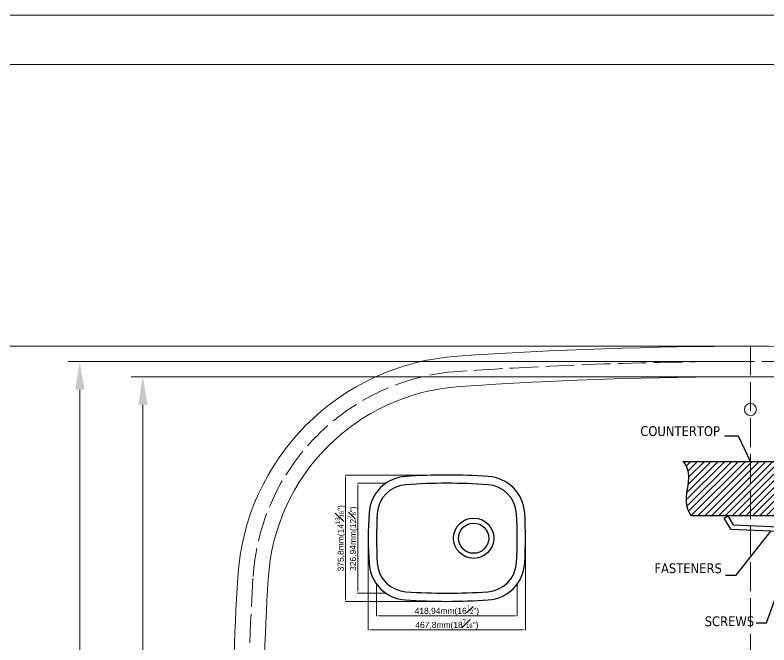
# Model space of a CAD drawing. Header units: millimetres. Extents: x 231 to 1413, y 306 to 1136.
# Drawn here: x 495.1 to 809.2, y 873.1 to 1135.6 of the extents above; entities that cross this region are included whole.
import ezdxf

# ---------------------------------------------------------------- set-up
doc = ezdxf.new("R2010")
doc.units = ezdxf.units.MM
doc.linetypes.add('ACAD_ISO02W100', pattern=[15, 12, -3])
doc.linetypes.add('PHANTOM2', pattern=[1.25, 0.625, -0.125, 0.125, -0.125, 0.125, -0.125])
doc.layers.add('CONT', color=7, linetype='Continuous', lineweight=50)
doc.layers.add('尺寸標注', color=1, linetype='Continuous', lineweight=30)
doc.layers.add('裝訂區域', color=6, linetype='PHANTOM2', lineweight=13, plot=False)
doc.styles.add('DIM', font='txt.shx', dxfattribs={"width": 0.7, "bigfont": 'chineset.shx'})
doc.styles.get("Standard").update_dxf_attribs({"font": 'arial.ttf'})
doc.dimstyles.new('9.8', dxfattribs={"dimscale": 9.8, "dimtxt": 2.5, "dimasz": 1.8, "dimexe": 1.6, "dimexo": 0.625, "dimtad": 1, "dimdec": 0, "dimdsep": 46, "dimlunit": 6, "dimtxsty": 'DIM', "dimcen": 0, "dimclrd": 1, "dimclre": 1, "dimclrt": 3, "dimadec": 1, "dimazin": 1, "dimtfac": 1, "dimtdec": 0, "dimtofl": 0, "dimtmove": 0, "dimatfit": 3, "dimfxl": 1, "dimtolj": 1, "dimlwd": 13, "dimlwe": 13, "dimarcsym": 0})
doc.dimstyles.new('ISO-25', dxfattribs={"dimtxt": 2.5, "dimasz": 2.5, "dimexe": 1.25, "dimexo": 0.625, "dimtad": 1, "dimtxsty": 'Standard', "dimcen": 2.5, "dimadec": 0, "dimazin": 0, "dimtfac": 1, "dimtmove": 0, "dimatfit": 3, "dimfxl": 1, "dimarcsym": 0})

# ---------------------------------------------------------------- blocks, each defined once
blk = doc.blocks.new('*D20')
at = {"layer": 'Defpoints', "color": 0}
for p in [(801.5, 997.54), (489.54, 657.91), (801.5, 657.91)]:
    blk.add_point(p, dxfattribs=at)
at = {"layer": '尺寸標注', "color": 1, "lineweight": 13}
for p, q in [((798.56, 997.54), (484.64, 997.54)), ((489.54, 985.78), (489.54, 669.67)), ((798.56, 657.91), (484.64, 657.91))]:
    blk.add_line(p, q, dxfattribs=at)
at = {"layer": '尺寸標注', "color": 1}
for points in [[(491.5, 985.78), (487.58, 985.78), (489.54, 997.54)], [(487.58, 669.67), (491.5, 669.67), (489.54, 657.91)]]:
    blk.add_solid(points, dxfattribs=at)
at = {"layer": '尺寸標注', "color": 3, "lineweight": 0, "insert": (475.82, 827.73), "char_height": 17.64, "attachment_point": 5, "rotation": 90, "style": 'DIM'}
blk.add_mtext('\\A1;340', dxfattribs=at)
blk = doc.blocks.new('*D21')
at = {"layer": 'Defpoints', "color": 0}
for p in [(801.5, 991.19), (522.1, 664.26), (801.5, 664.26)]:
    blk.add_point(p, dxfattribs=at)
at = {"layer": '尺寸標注', "color": 1, "lineweight": 13}
for p, q in [((798.56, 991.19), (517.2, 991.19)), ((522.1, 979.43), (522.1, 676.02)), ((798.56, 664.26), (517.2, 664.26))]:
    blk.add_line(p, q, dxfattribs=at)
at = {"layer": '尺寸標注', "color": 1}
for points in [[(524.06, 979.43), (520.14, 979.43), (522.1, 991.19)], [(520.14, 676.02), (524.06, 676.02), (522.1, 664.26)]]:
    blk.add_solid(points, dxfattribs=at)
at = {"layer": '尺寸標注', "color": 3, "lineweight": 0, "insert": (508.38, 827.73), "char_height": 17.64, "attachment_point": 5, "rotation": 90, "style": 'DIM'}
blk.add_mtext('\\A1;327', dxfattribs=at)
blk = doc.blocks.new('*D26')
at = {"layer": 'Defpoints', "color": 0}
for p in [(548.38, 984.84), (801.5, 984.84), (801.5, 670.61)]:
    blk.add_point(p, dxfattribs=at)
at = {"layer": '尺寸標注', "color": 1, "lineweight": 13}
for p, q in [((798.56, 984.84), (543.48, 984.84)), ((548.38, 682.37), (548.38, 973.08)), ((798.56, 670.61), (543.48, 670.61))]:
    blk.add_line(p, q, dxfattribs=at)
at = {"layer": '尺寸標注', "color": 1}
for points in [[(550.34, 973.08), (546.42, 973.08), (548.38, 984.84)], [(546.42, 682.37), (550.34, 682.37), (548.38, 670.61)]]:
    blk.add_solid(points, dxfattribs=at)
at = {"layer": '尺寸標注', "color": 3, "lineweight": 0, "insert": (534.66, 827.73), "char_height": 17.64, "attachment_point": 5, "rotation": 90, "style": 'DIM'}
blk.add_mtext('\\A1;314', dxfattribs=at)
blk = doc.blocks.new('*D2')
at = {"lineweight": 0}
for p, q in [((10524.5, 4857.1), (10524.5, 4583.9)), ((10992.3, 4857.1), (10992.3, 4583.9)), ((10532.5, 4585.1), (10984.3, 4585.1))]:
    blk.add_line(p, q, dxfattribs=at)
for points in [[(10532.5, 4586.5), (10532.5, 4583.8), (10524.5, 4585.1)], [(10984.3, 4586.5), (10984.3, 4583.8), (10992.3, 4585.1)]]:
    blk.add_solid(points)
at = {"layer": 'Defpoints', "color": 0}
for p in [(10524.5, 4857.7), (10992.3, 4857.7), (10992.3, 4585.1)]:
    blk.add_point(p, dxfattribs=at)
at = {"insert": (10758.4, 4600.7), "char_height": 18, "attachment_point": 5}
blk.add_mtext('{\\C1;467,8mm(18\\H0.7x;\\S7#16;\\H1.4286x;")}', dxfattribs=at)
blk = doc.blocks.new('*D3')
at = {"lineweight": 0}
for p, q in [((10757.8, 5045.6), (10455.9, 5045.6)), ((10457.2, 5037.6), (10457.2, 4677.8)), ((10757.8, 4669.8), (10455.9, 4669.8))]:
    blk.add_line(p, q, dxfattribs=at)
for points in [[(10455.8, 5037.6), (10458.5, 5037.6), (10457.2, 5045.6)], [(10455.8, 4677.8), (10458.5, 4677.8), (10457.2, 4669.8)]]:
    blk.add_solid(points)
at = {"layer": 'Defpoints', "color": 0}
for p in [(10758.4, 5045.6), (10457.2, 4669.8), (10758.4, 4669.8)]:
    blk.add_point(p, dxfattribs=at)
at = {"insert": (10441.6, 4857.7), "char_height": 18, "attachment_point": 5, "rotation": 90}
blk.add_mtext('{\\C1;375,8mm(14\\H0.7x;\\S13#16;\\H1.4286x;")}', dxfattribs=at)
blk = doc.blocks.new('*D4')
at = {"lineweight": 0}
for p, q in [((10548.9, 4720.9), (10548.9, 4625.5)), ((10967.9, 4720.9), (10967.9, 4625.5)), ((10556.9, 4626.8), (10959.9, 4626.8))]:
    blk.add_line(p, q, dxfattribs=at)
for points in [[(10556.9, 4628.1), (10556.9, 4625.5), (10548.9, 4626.8)], [(10959.9, 4628.1), (10959.9, 4625.5), (10967.9, 4626.8)]]:
    blk.add_solid(points)
at = {"layer": 'Defpoints', "color": 0}
for p in [(10548.9, 4721.5), (10967.9, 4721.5), (10967.9, 4626.8)]:
    blk.add_point(p, dxfattribs=at)
at = {"insert": (10758.4, 4642.4), "char_height": 18, "attachment_point": 5}
blk.add_mtext('{\\C1;418,94mm(16\\H0.7x;\\S1#2;\\H1.4286x;")}', dxfattribs=at)
blk = doc.blocks.new('*D5')
at = {"lineweight": 0}
for p, q in [((10576.3, 5021.2), (10492.5, 5021.2)), ((10493.7, 4702.2), (10493.7, 5013.2)), ((10576.3, 4694.2), (10492.5, 4694.2))]:
    blk.add_line(p, q, dxfattribs=at)
for points in [[(10492.4, 5013.2), (10495.1, 5013.2), (10493.7, 5021.2)], [(10492.4, 4702.2), (10495.1, 4702.2), (10493.7, 4694.2)]]:
    blk.add_solid(points)
at = {"layer": 'Defpoints', "color": 0}
for p in [(10493.7, 5021.2), (10576.9, 5021.2), (10576.9, 4694.2)]:
    blk.add_point(p, dxfattribs=at)
at = {"insert": (10478.1, 4856.5), "char_height": 18, "attachment_point": 5, "rotation": 90}
blk.add_mtext('{\\C1;326,94mm(12\\H0.7x;\\S7#8;\\H1.4286x;")}', dxfattribs=at)
blk = doc.blocks.new('efw')
at = {"layer": 'CONT', "lineweight": 25}
h = blk.add_hatch(dxfattribs=at)
h.set_pattern_fill('ANSI31', color=256, scale=0.808315, style=0)
h.set_pattern_definition([(45, (-2535.7435, -4394.8292), (-1.814719, 1.814719), [])])
edge = h.paths.add_edge_path()
edge.add_arc((-1986.41, -4346.4), 4.04, 0, 90)
edge.add_line((-1986.41, -4342.36), (-2086.08, -4342.36))
edge.add_spline(control_points=[(-2086.08, -4342.36), (-2085.3, -4343.42), (-2080.2, -4350.35), (-2087.26, -4362.29), (-2082.56, -4369.84), (-2081.7, -4371.22)], knot_values=[0, 0, 0, 0, 4.788302, 31.211075, 37.135874, 37.135874, 37.135874, 37.135874], degree=3, periodic=0)
edge.add_line((-2081.7, -4371.22), (-2028.11, -4371.22))
edge.add_line((-2028.11, -4371.22), (-2028.11, -4359.65))
edge.add_line((-2028.11, -4359.65), (-2019.24, -4359.65))
edge.add_line((-2019.24, -4359.65), (-2019.24, -4371.22))
edge.add_line((-2019.24, -4371.22), (-1982.37, -4371.22))
edge.add_line((-1982.37, -4371.22), (-1982.37, -4346.4))
at = {"lineweight": 25}
for p, q in [((-2064.15, -4372.49), (-2062.07, -4371.24)), ((-1982.81, -4375.9), (-1984.78, -4374.49)), ((-2031.7, -4377.23), (-2031.8, -4379.65)), ((-2026.85, -4377.43), (-2026.95, -4379.85)), ((-2020.39, -4377.7), (-2020.49, -4380.13)), ((-2015.55, -4377.91), (-2015.65, -4380.33))]:
    blk.add_line(p, q, dxfattribs=at)
at = {"layer": 'CONT', "lineweight": 25}
for p, q in [((-2056.53, -4329.02), (-2063.98, -4329.02)), ((-2050.18, -4342.36), (-2056.53, -4329.02)), ((-2086.08, -4342.36), (-1986.41, -4342.36)), ((-1982.37, -4371.22), (-1982.37, -4346.4)), ((-1974.1, -4374.02), (-1955.69, -4345.68)), ((-1955.69, -4345.68), (-1950.91, -4345.68)), ((-2023.67, -4357.69), (-2023.67, -4383.58)), ((-2028.11, -4359.65), (-2019.24, -4359.65)), ((-2025.83, -4359.65), (-2028.11, -4363)), ((-2028.11, -4359.65), (-2028.11, -4372.07)), ((-2028.11, -4364.6), (-2025.63, -4361.48)), ((-2025.05, -4360.54), (-2025.63, -4360.54)), ((-2025.05, -4359.65), (-2025.05, -4360.54)), ((-2022.3, -4359.65), (-2022.3, -4360.54)), ((-2022.3, -4360.54), (-2021.72, -4360.54)), ((-2019.24, -4364.6), (-2021.72, -4361.95)), ((-2021.51, -4359.65), (-2019.24, -4363)), ((-2019.24, -4372.07), (-2019.24, -4359.65)), ((-2026.62, -4365.14), (-2028.11, -4365.14)), ((-2026.62, -4366.87), (-2028.11, -4366.87)), ((-2025.44, -4364.2), (-2026.62, -4364.21)), ((-2026.62, -4364.21), (-2026.62, -4372.07)), ((-2025.41, -4364.44), (-2026.08, -4365.09)), ((-2025.41, -4365.74), (-2026.08, -4365.09)), ((-2025.41, -4365.74), (-2026.08, -4366.39)), ((-2025.41, -4367.05), (-2026.08, -4366.39)), ((-2021.93, -4364.44), (-2021.26, -4365.09)), ((-2021.93, -4365.74), (-2021.26, -4365.09)), ((-2021.93, -4365.74), (-2021.26, -4366.39)), ((-2021.93, -4367.05), (-2021.26, -4366.39)), ((-2021.9, -4364.2), (-2020.73, -4364.21)), ((-2020.73, -4364.21), (-2020.73, -4372.07)), ((-2020.73, -4365.14), (-2019.24, -4365.14)), ((-2020.73, -4366.87), (-2019.24, -4366.87)), ((-2026.62, -4368.89), (-2028.11, -4368.89)), ((-2026.62, -4370.28), (-2028.11, -4370.28)), ((-2025.42, -4369.63), (-2026.1, -4370.28)), ((-2024.93, -4372.07), (-2026.1, -4370.28)), ((-2025.41, -4367.05), (-2026.08, -4367.7)), ((-2025.41, -4368.35), (-2026.08, -4367.7)), ((-2025.41, -4368.35), (-2026.08, -4369)), ((-2025.41, -4369.65), (-2026.08, -4369)), ((-2022.41, -4372.07), (-2021.25, -4370.28)), ((-2021.93, -4367.05), (-2021.26, -4367.7)), ((-2021.93, -4368.35), (-2021.26, -4367.7)), ((-2021.93, -4368.35), (-2021.26, -4369)), ((-2021.93, -4369.65), (-2021.26, -4369)), ((-2021.92, -4369.63), (-2021.25, -4370.28)), ((-2020.73, -4368.89), (-2019.24, -4368.89)), ((-2020.73, -4370.28), (-2019.24, -4370.28)), ((-2028.07, -4371.22), (-2081.7, -4371.22)), ((-2060.6, -4378.44), (-2064.15, -4372.49)), ((-2059.19, -4376.08), (-2062.07, -4371.24)), ((-2028.11, -4372.07), (-2019.24, -4372.07)), ((-2024.93, -4372.07), (-2026.1, -4373.86)), ((-2025.42, -4374.51), (-2026.1, -4373.86)), ((-2025.41, -4374.5), (-2026.08, -4375.15)), ((-2022.41, -4372.07), (-2021.25, -4373.86)), ((-2021.93, -4374.5), (-2021.26, -4375.15)), ((-2021.92, -4374.51), (-2021.25, -4373.86)), ((-1982.37, -4371.22), (-2019.24, -4371.22)), ((-1994.97, -4372.84), (-1976.96, -4372.84)), ((-1994.97, -4372.84), (-1994.97, -4374.46)), ((-1994.97, -4374.46), (-1976.96, -4374.46)), ((-1993.23, -4372.84), (-1994.34, -4371.22)), ((-1981.09, -4372.84), (-1993.23, -4372.84)), ((-1988.06, -4379.06), (-1984.78, -4374.49)), ((-1982.37, -4371.22), (-1981.09, -4371.22)), ((-1981.09, -4371.22), (-1981.09, -4372.84)), ((-2060.6, -4378.44), (-2026.11, -4379.89)), ((-2059.19, -4376.08), (-2026.11, -4377.46)), ((-2025.41, -4375.8), (-2026.11, -4376.29)), ((-2026.11, -4376.29), (-2026.11, -4381.08)), ((-2025.41, -4375.8), (-2026.08, -4375.15)), ((-2021.93, -4375.8), (-2021.26, -4375.15)), ((-2021.93, -4375.8), (-2021.23, -4376.29)), ((-2021.23, -4376.29), (-2021.23, -4381.08)), ((-2021.23, -4377.67), (-1988.06, -4379.06)), ((-1986.85, -4381.54), (-1982.81, -4375.9)), ((-1974.53, -4376.88), (-1974.53, -4411.58)), ((-1972.92, -4376.88), (-1972.92, -4411.58)), ((-2057.85, -4402.86), (-2039.12, -4379.34)), ((-2041.6, -4428.13), (-2025.38, -4382.59)), ((-2026.11, -4380.73), (-2030.53, -4380.73)), ((-2030.53, -4380.73), (-2030.53, -4381.31)), ((-2030.53, -4381.31), (-2016.86, -4381.31)), ((-2026.11, -4381.08), (-2021.23, -4381.08)), ((-2021.23, -4380.09), (-1986.85, -4381.54)), ((-2016.86, -4381.31), (-2016.81, -4380.28)), ((-2063.46, -4402.86), (-2057.85, -4402.86)), ((-1974.53, -4411.58), (-1972.92, -4411.58)), ((-2047.23, -4428.13), (-2041.6, -4428.13))]:
    blk.add_line(p, q, dxfattribs=at)
for centre, radius, start, end in [((-1986.41, -4346.4), 4.04, 0, 90), ((-2023.67, -4364.34), 3.09, 50.677, 129.323), ((-1976.96, -4376.88), 4.04, 0, 90), ((-1976.96, -4376.88), 2.42, 0, 90), ((-2023.69, -4377.67), 5.2, 224.4662, 315.5338)]:
    blk.add_arc(centre, radius, start, end, dxfattribs=at)
for points, knots in [([(-2086.08, -4342.36), (-2085.3, -4343.42), (-2080.2, -4350.35), (-2087.26, -4362.29), (-2082.56, -4369.84), (-2081.7, -4371.22)], [0, 0, 0, 0, 3.870458, 25.228387, 30.017492, 30.017492, 30.017492, 30.017492]), ([(-2025.63, -4360.54), (-2025.64, -4361.35), (-2025.65, -4362.66), (-2025.48, -4363.95), (-2025.41, -4364.44)], [0.304732, 0.304732, 0.304732, 0.304732, 3.312565, 5.150382, 5.150382, 5.150382, 5.150382]), ([(-2021.72, -4360.54), (-2021.71, -4361.35), (-2021.7, -4362.66), (-2021.87, -4363.95), (-2021.93, -4364.44)], [0.304732, 0.304732, 0.304732, 0.304732, 3.312565, 5.150382, 5.150382, 5.150382, 5.150382])]:
    blk.add_open_spline(points, degree=3, knots=knots, dxfattribs=at)
at = {"layer": 'CONT', "char_height": 5.1975, "width": 14.8643, "attachment_point": 1}
for s, insert in [('{\\fTahoma|b0|i0|c0|p34;COUNTERTOP\\P }', (-2108.74, -4323.65)), ('{\\fTahoma|b0|i0|c0|p34;SINK\\P }', (-1945.57, -4345.51)), ('{\\fTahoma|b0|i0|c0|p34;FASTENERS\\P }', (-2101.27, -4396.56)), ('{\\fTahoma|b0|i0|c0|p34;SCREWS\\P }', (-2074.53, -4424.74))]:
    blk.add_mtext(s, dxfattribs=dict(at, insert=insert))
blk = doc.blocks.new('f32g')
for radius in [60, 45]:
    blk.add_circle((10837.997, 4857.748), radius)
for centre, radius, start, end in [((10642.957, 4925.307), 116.4, 93.867591, 176.513078), ((10758.4, 3217.705), 1827.9, 86.132409, 93.867591), ((10873.842, 4925.307), 116.4, 3.486922, 86.132409), ((10642.957, 4925.307), 91.969, 93.867591, 176.513078), ((10758.4, 3217.705), 1803.469, 86.132409, 93.867591), ((10873.842, 4925.307), 91.969, 3.486922, 86.132409), ((11752.4, 4857.705), 1227.9, 176.513078, 183.486922), ((11752.4, 4857.705), 1203.469, 176.513078, 183.486922), ((9764.4, 4857.705), 1203.469, 356.513078, 3.486922), ((9764.4, 4857.705), 1227.9, 356.513078, 3.486922), ((10836.858, 4857.018), 46.458, 32.900602, 33.717781), ((10839.246, 4858.194), 43.797, 22.052539, 22.543425), ((10642.957, 4790.103), 116.4, 183.486922, 266.132409), ((10642.957, 4790.103), 91.969, 183.486922, 266.132409), ((10873.842, 4790.103), 91.969, 273.867591, 356.513078), ((10873.842, 4790.103), 116.4, 273.867591, 356.513078), ((10758.4, 6497.705), 1803.469, 266.132409, 273.867591), ((10758.4, 6497.705), 1827.9, 266.132409, 273.867591)]:
    blk.add_arc(centre, radius, start, end)
blk.add_open_spline([(10879.696, 4874.985), (10879.435, 4875.613), (10878.325, 4878.119), (10876.985, 4880.523), (10875.866, 4882.253)], degree=3, knots=[0, 0, 0, 0, 2.03993056, 8.22212963, 8.22212963, 8.22212963, 8.22212963])
for base, p1, p2, text, picture, middle in [((10457.158, 4669.805), (10758.4, 5045.605), (10758.4, 4669.805), '{\\C1;375,8mm(14\\H0.7x;\\S13#16;\\H1.4286x;")}', '*D3', (10457.158, 4857.705)), ((10493.723, 5021.174), (10576.938, 4694.236), (10576.938, 5021.174), '{\\C1;326,94mm(12\\H0.7x;\\S7#8;\\H1.4286x;")}', '*D5', (10493.723, 4856.544))]:
    dim = blk.add_linear_dim(base=base, p1=p1, p2=p2, angle=90, text=text, dimstyle='ISO-25')
    dim.commit()
    dim.dimension.update_dxf_attribs({"geometry": picture, "text_midpoint": middle, "dimtype": 128})
for base, p1, p2, text, picture, middle in [((10992.3, 4585.141), (10524.5, 4857.705), (10992.3, 4857.705), '{\\C1;467,8mm(18\\H0.7x;\\S7#16;\\H1.4286x;")}', '*D2', (10758.4, 4585.141)), ((10967.869, 4626.786), (10548.931, 4721.489), (10967.869, 4721.489), '{\\C1;418,94mm(16\\H0.7x;\\S1#2;\\H1.4286x;")}', '*D4', (10758.4, 4626.786))]:
    dim = blk.add_linear_dim(base=base, p1=p1, p2=p2, text=text, dimstyle='ISO-25')
    dim.commit()
    dim.dimension.update_dxf_attribs({"geometry": picture, "text_midpoint": middle, "dimtype": 128})

msp = doc.modelspace()

# ---------------------------------------------------------------- linework, layer by layer
at = {"color": 2, "linetype": 'ACAD_ISO02W100', "lineweight": 0}
msp.add_line((801.5, 997.54), (801.5, 657.91), dxfattribs=at)
at = {"lineweight": 0}
msp.add_lwpolyline([(258.64, 327.15), (1385.16, 327.15), (1385.16, 1114.9), (258.64, 1114.9)], close=True, dxfattribs=at)
at = {"linetype": 'Continuous', "lineweight": 0}
msp.add_lwpolyline([(679.42, 993.42, 0.377098), (587.92, 901.31, 0.030439), (587.92, 754.14, 0.377098), (679.42, 662.03, 0.033764), (923.57, 662.03, 0.377098), (1015.07, 754.14, 0.030439), (1015.07, 901.31, 0.377098), (923.57, 993.42, 0.033764)], format="xyb", close=True, dxfattribs=at)
at = {"color": 2, "linetype": 'ACAD_ISO02W100', "lineweight": 0}
msp.add_lwpolyline([(923.14, 987.09, 0.033764), (679.85, 987.09, 0.377098), (594.25, 900.92, 0.030439), (594.25, 754.53, 0.377098), (679.85, 668.36, 0.033764), (923.14, 668.36, 0.377098), (1008.74, 754.53, 0.030439), (1008.74, 900.92, 0.377098)], format="xyb", close=True, dxfattribs=at)
at = {"color": 1, "lineweight": 0}
msp.add_circle((801.5, 971.19), 2.5, dxfattribs=at)
at = {"layer": '尺寸標注', "color": 3, "lineweight": 0}
msp.add_lwpolyline([(922.71, 980.75, 0.033764), (680.28, 980.75, 0.377098), (600.59, 900.54, 0.030439), (600.59, 754.92, 0.377098), (680.28, 674.7, 0.033764), (922.71, 674.7, 0.377098), (1002.4, 754.92, 0.030439), (1002.4, 900.54, 0.377098)], format="xyb", close=True, dxfattribs=at)
at = {"layer": '裝訂區域', "lineweight": 0}
msp.add_lwpolyline([(231.14, 306.42), (1412.66, 306.42), (1412.66, 1135.56), (231.14, 1135.56)], close=True, dxfattribs=at)

# ---------------------------------------------------------------- block references
at = {"lineweight": 0, "xscale": 0.7839999999999999, "yscale": 0.7839999999999999, "zscale": 0.7839999999999999}
msp.add_blockref('efw', (2408.89, 4353.99), dxfattribs=at)
at = {"color": 1, "lineweight": 0, "xscale": 0.14, "yscale": 0.14, "zscale": 0.14}
msp.add_blockref('f32g', (-831.14, 237.48), dxfattribs=at)

# ---------------------------------------------------------------- dimensions: what is measured, and where the dimension line sits
at = {"layer": '尺寸標注', "lineweight": 0}
for base, p1, p2, picture, middle in [((489.54, 657.91), (801.5, 997.54), (801.5, 657.91), '*D20', (489.54, 827.73)), ((522.1, 664.26), (801.5, 991.19), (801.5, 664.26), '*D21', (522.1, 827.73))]:
    dim = msp.add_linear_dim(base=base, p1=p1, p2=p2, angle=90, dimstyle='9.8', override={"dimtxt": 1.8, "dimasz": 1.2, "dimexe": 0.5, "dimexo": 0.3, "dimgap": 0.5}, dxfattribs=at)
    dim.commit()
    dim.dimension.update_dxf_attribs({"geometry": picture, "text_midpoint": middle, "dimtype": 160})
dim = msp.add_linear_dim(base=(548.38, 984.84), p1=(801.5, 670.61), p2=(801.5, 984.84), angle=90, dimstyle='9.8', override={"dimtxt": 1.8, "dimasz": 1.2, "dimexe": 0.5, "dimexo": 0.3, "dimgap": 0.5}, dxfattribs=at)
dim.commit()
dim.dimension.update_dxf_attribs({"geometry": '*D26', "text_midpoint": (534.66, 827.73)})

doc.saveas('drawing.dxf')
